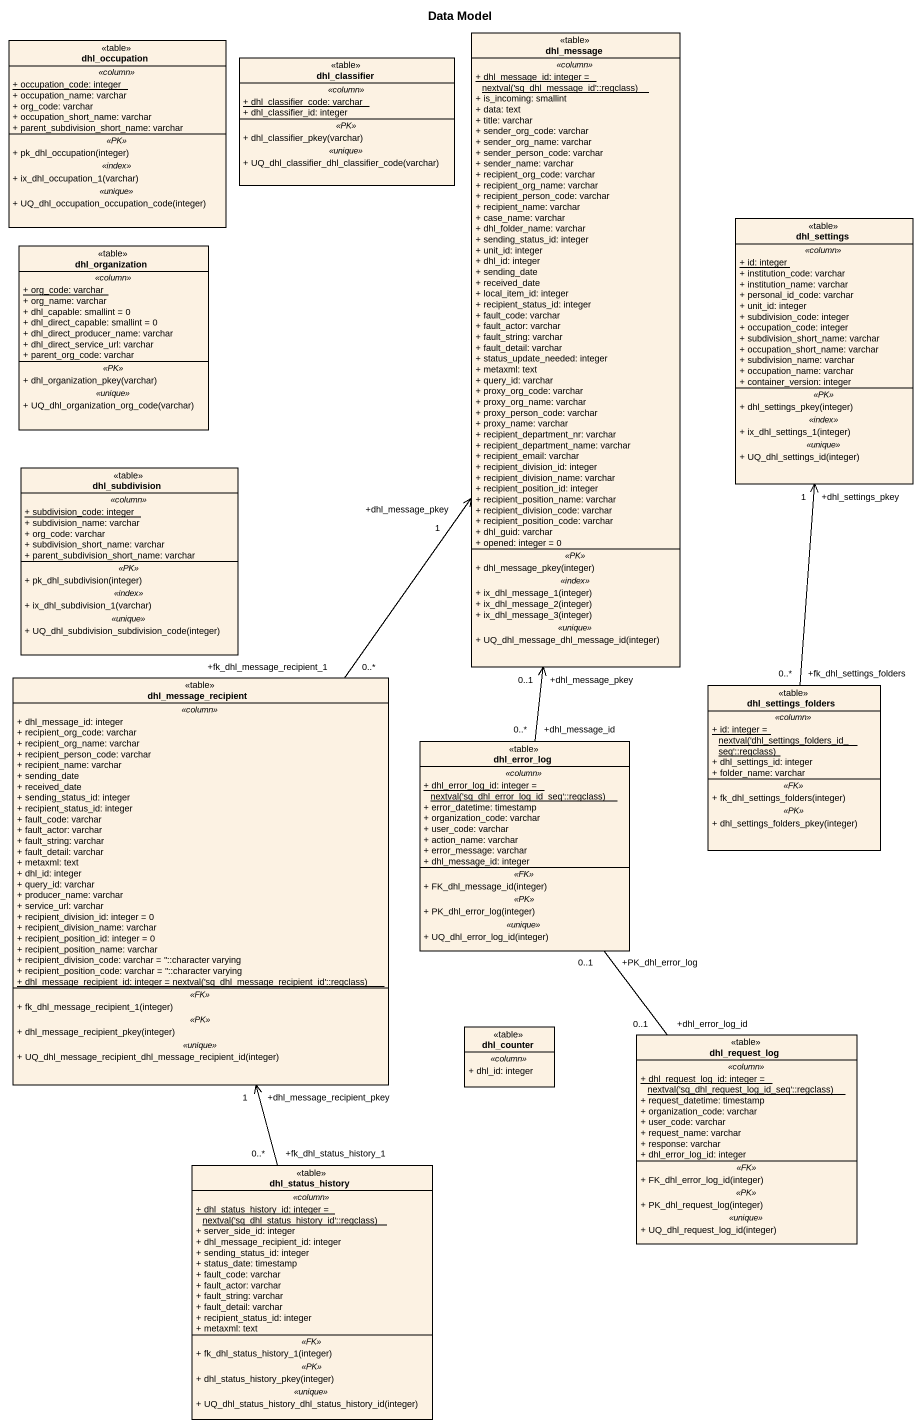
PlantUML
@startuml
title Data Model
hide circle
hide empty members
skinparam classAttributeIconSize 0
class dhl_occupation <<table>> {
  .. <<column>> ..
  {static} + occupation_code: integer
  + occupation_name: varchar
  + org_code: varchar
  + occupation_short_name: varchar
  + parent_subdivision_short_name: varchar
  .. <<PK>> ..
  + pk_dhl_occupation(integer)
  .. <<index>> ..
  + ix_dhl_occupation_1(varchar)
  .. <<unique>> ..
  + UQ_dhl_occupation_occupation_code(integer)
}
class dhl_message <<table>> {
  .. <<column>> ..
  {static} {field} + dhl_message_id: integer = nextval('sq_dhl_message_id'::regclass)
  + is_incoming: smallint
  + data: text
  + title: varchar
  + sender_org_code: varchar
  + sender_org_name: varchar
  + sender_person_code: varchar
  + sender_name: varchar
  + recipient_org_code: varchar
  + recipient_org_name: varchar
  + recipient_person_code: varchar
  + recipient_name: varchar
  + case_name: varchar
  + dhl_folder_name: varchar
  + sending_status_id: integer
  + unit_id: integer
  + dhl_id: integer
  + sending_date
  + received_date
  + local_item_id: integer
  + recipient_status_id: integer
  + fault_code: varchar
  + fault_actor: varchar
  + fault_string: varchar
  + fault_detail: varchar
  + status_update_needed: integer
  + metaxml: text
  + query_id: varchar
  + proxy_org_code: varchar
  + proxy_org_name: varchar
  + proxy_person_code: varchar
  + proxy_name: varchar
  + recipient_department_nr: varchar
  + recipient_department_name: varchar
  + recipient_email: varchar
  + recipient_division_id: integer
  + recipient_division_name: varchar
  + recipient_position_id: integer
  + recipient_position_name: varchar
  + recipient_division_code: varchar
  + recipient_position_code: varchar
  + dhl_guid: varchar
  + opened: integer = 0
  .. <<PK>> ..
  + dhl_message_pkey(integer)
  .. <<index>> ..
  + ix_dhl_message_1(integer)
  + ix_dhl_message_2(integer)
  + ix_dhl_message_3(integer)
  .. <<unique>> ..
  + UQ_dhl_message_dhl_message_id(integer)
}
class dhl_classifier <<table>> {
  .. <<column>> ..
  {static} + dhl_classifier_code: varchar
  + dhl_classifier_id: integer
  .. <<PK>> ..
  + dhl_classifier_pkey(varchar)
  .. <<unique>> ..
  + UQ_dhl_classifier_dhl_classifier_code(varchar)
}
class dhl_settings <<table>> {
  .. <<column>> ..
  {static} + id: integer
  + institution_code: varchar
  + institution_name: varchar
  + personal_id_code: varchar
  + unit_id: integer
  + subdivision_code: integer
  + occupation_code: integer
  + subdivision_short_name: varchar
  + occupation_short_name: varchar
  + subdivision_name: varchar
  + occupation_name: varchar
  + container_version: integer
  .. <<PK>> ..
  + dhl_settings_pkey(integer)
  .. <<index>> ..
  + ix_dhl_settings_1(integer)
  .. <<unique>> ..
  + UQ_dhl_settings_id(integer)
}
class dhl_organization <<table>> {
  .. <<column>> ..
  {static} + org_code: varchar
  + org_name: varchar
  + dhl_capable: smallint = 0
  + dhl_direct_capable: smallint = 0
  + dhl_direct_producer_name: varchar
  + dhl_direct_service_url: varchar
  + parent_org_code: varchar
  .. <<PK>> ..
  + dhl_organization_pkey(varchar)
  .. <<unique>> ..
  + UQ_dhl_organization_org_code(varchar)
}
class dhl_subdivision <<table>> {
  .. <<column>> ..
  {static} + subdivision_code: integer
  + subdivision_name: varchar
  + org_code: varchar
  + subdivision_short_name: varchar
  + parent_subdivision_short_name: varchar
  .. <<PK>> ..
  + pk_dhl_subdivision(integer)
  .. <<index>> ..
  + ix_dhl_subdivision_1(varchar)
  .. <<unique>> ..
  + UQ_dhl_subdivision_subdivision_code(integer)
}
class dhl_message_recipient <<table>> {
  .. <<column>> ..
  + dhl_message_id: integer
  + recipient_org_code: varchar
  + recipient_org_name: varchar
  + recipient_person_code: varchar
  + recipient_name: varchar
  + sending_date
  + received_date
  + sending_status_id: integer
  + recipient_status_id: integer
  + fault_code: varchar
  + fault_actor: varchar
  + fault_string: varchar
  + fault_detail: varchar
  + metaxml: text
  + dhl_id: integer
  + query_id: varchar
  + producer_name: varchar
  + service_url: varchar
  + recipient_division_id: integer = 0
  + recipient_division_name: varchar
  + recipient_position_id: integer = 0
  + recipient_position_name: varchar
  + recipient_division_code: varchar = ''::character varying
  + recipient_position_code: varchar = ''::character varying
  {static} {field} + dhl_message_recipient_id: integer = nextval('sq_dhl_message_recipient_id'::regclass)
  .. <<FK>> ..
  + fk_dhl_message_recipient_1(integer)
  .. <<PK>> ..
  + dhl_message_recipient_pkey(integer)
  .. <<unique>> ..
  + UQ_dhl_message_recipient_dhl_message_recipient_id(integer)
}
class dhl_settings_folders <<table>> {
  .. <<column>> ..
  {static} {field} + id: integer = nextval('dhl_settings_folders_id_seq'::regclass)
  + dhl_settings_id: integer
  + folder_name: varchar
  .. <<FK>> ..
  + fk_dhl_settings_folders(integer)
  .. <<PK>> ..
  + dhl_settings_folders_pkey(integer)
}
class dhl_error_log <<table>> {
  .. <<column>> ..
  {static} {field} + dhl_error_log_id: integer = nextval('sq_dhl_error_log_id_seq'::regclass)
  + error_datetime: timestamp
  + organization_code: varchar
  + user_code: varchar
  + action_name: varchar
  + error_message: varchar
  + dhl_message_id: integer
  .. <<FK>> ..
  + FK_dhl_message_id(integer)
  .. <<PK>> ..
  + PK_dhl_error_log(integer)
  .. <<unique>> ..
  + UQ_dhl_error_log_id(integer)
}
class dhl_counter <<table>> {
  .. <<column>> ..
  + dhl_id: integer
}
class dhl_request_log <<table>> {
  .. <<column>> ..
  {static} {field} + dhl_request_log_id: integer = nextval('sq_dhl_request_log_id_seq'::regclass)
  + request_datetime: timestamp
  + organization_code: varchar
  + user_code: varchar
  + request_name: varchar
  + response: varchar
  + dhl_error_log_id: integer
  .. <<FK>> ..
  + FK_dhl_error_log_id(integer)
  .. <<PK>> ..
  + PK_dhl_request_log(integer)
  .. <<unique>> ..
  + UQ_dhl_request_log_id(integer)
}
class dhl_status_history <<table>> {
  .. <<column>> ..
  {static} {field} + dhl_status_history_id: integer = nextval('sq_dhl_status_history_id'::regclass)
  + server_side_id: integer
  + dhl_message_recipient_id: integer
  + sending_status_id: integer
  + status_date: timestamp
  + fault_code: varchar
  + fault_actor: varchar
  + fault_string: varchar
  + fault_detail: varchar
  + recipient_status_id: integer
  + metaxml: text
  .. <<FK>> ..
  + fk_dhl_status_history_1(integer)
  .. <<PK>> ..
  + dhl_status_history_pkey(integer)
  .. <<unique>> ..
  + UQ_dhl_status_history_dhl_status_history_id(integer)
}
dhl_message_recipient "+fk_dhl_message_recipient_1\n0..*" -up-> "+dhl_message_pkey\n1" dhl_message
dhl_settings_folders "+fk_dhl_settings_folders\n0..*" -up-> "+dhl_settings_pkey\n1" dhl_settings
dhl_error_log "+dhl_message_id\n0..*" -up-> "+dhl_message_pkey\n0..1" dhl_message
dhl_request_log "+dhl_error_log_id\n0..1" -up- "+PK_dhl_error_log\n0..1" dhl_error_log
dhl_status_history "+fk_dhl_status_history_1\n0..*" -up-> "+dhl_message_recipient_pkey\n1" dhl_message_recipient
@enduml
